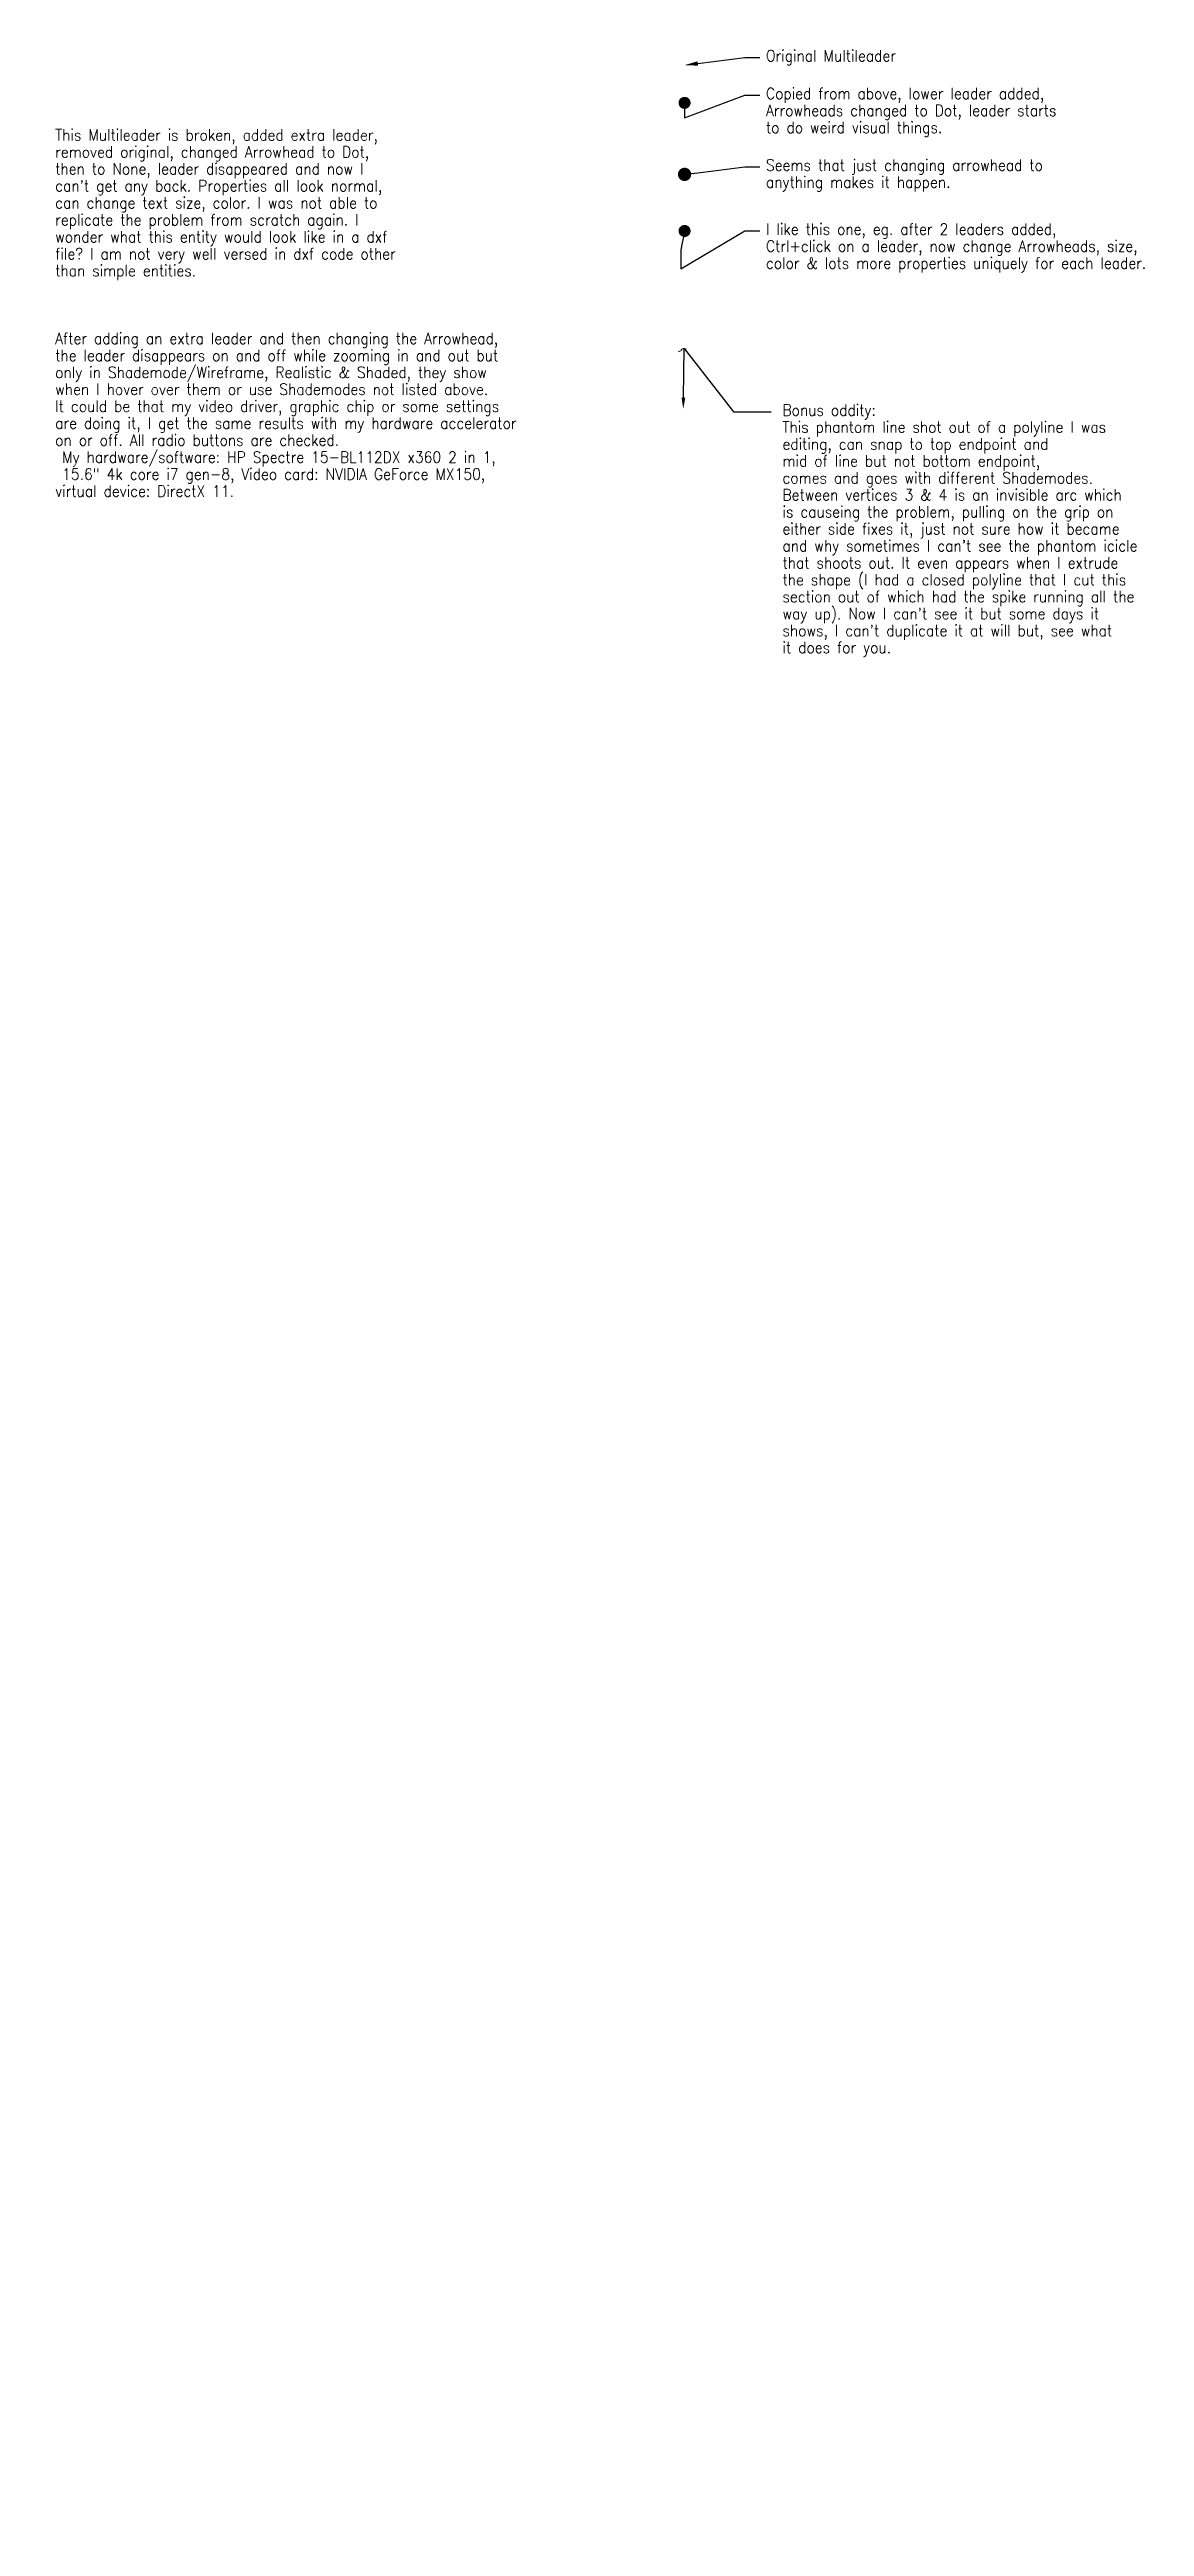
# Model space of a CAD drawing. Header units: inches. Extents: x 0 to 9, y -16.3 to 4.2.
import ezdxf
from ezdxf import colors
from ezdxf.entities.mleader import LeaderData, LeaderLine
from ezdxf.math import Vec2, Vec3

# ---------------------------------------------------------------- set-up
doc = ezdxf.new("R2010")
doc.units = ezdxf.units.IN
doc.header["$LTSCALE"] = 0.5
doc.header["$MEASUREMENT"] = 0
doc.layers.add('Colette', color=211, linetype='Continuous', lineweight=9)
doc.layers.add('Text', color=7, linetype='Continuous')
doc.styles.add('Simplex.9', font='SIMPLEX', dxfattribs={"width": 0.9})
doc.styles.get("Standard").update_dxf_attribs({"font": 'romans.shx', "width": 0.9})

# ---------------------------------------------------------------- blocks, each defined once
blk = doc.blocks.new('_Dot')
at = {"color": 0, "linetype": 'ByBlock', "lineweight": -2}
blk.add_line((-0.5, 0), (-1, 0), dxfattribs=at)
at = {"color": 0, "linetype": 'ByBlock', "const_width": 0.5}
blk.add_lwpolyline([(-0.25, 0, 1), (0.25, 0, 1)], format="xyb", close=True, dxfattribs=at)

msp = doc.modelspace()

# ---------------------------------------------------------------- linework, layer by layer
at = {"layer": 'Colette'}
msp.add_lwpolyline([(5.167, 1.721, 0.372704), (5.191, 1.731, -0.396), (5.216, 1.743, 0.00008), (5.216, 1.743, 0.138286), (5.232, 1.74)], format="xyb", dxfattribs=at)

# ---------------------------------------------------------------- leaders
ml = msp.add_multileader_mtext('Standard')
ml.set_content("Bonus oddity:\\PThis phantom line shot out of a polyline I was\\Pediting, can snap to top endpoint and\\Pmid of line but not bottom endpoint,\\Pcomes and goes with different Shademodes.\\PBetween vertices 3 & 4 is an invisible arc which\\Pis causeing the problem, pulling on the grip on\\Peither side fixes it, just not sure how it became\\Pand why sometimes I can't see the phantom icicle\\Pthat shoots out. It even appears when I extrude\\Pthe shape (I had a closed polyline that I cut this\\Psection out of which had the spike running all the\\Pway up). Now I can't see it but some days it\\Pshows, I can't duplicate it at will but, see what\\Pit does for you.", color=256)
ml.set_leader_properties()
ml.build(insert=Vec2(0, 0))
ml.multileader.update_dxf_attribs({"text_right_attachment_type": 6, "dogleg_length": 0.36, "arrow_head_size": 0.0938})
ctx = ml.context
ctx.base_point, ctx.char_height, ctx.arrow_head_size, ctx.landing_gap_size, ctx.plane_origin = Vec3(5.938, 1.219), 0.09375, 0.0938, 0.0938, Vec3(8.625, 1.906)
ctx.right_attachment = 6
notes = []
notes.append((ctx, [(0, (1, 1, 0), (5.625, 1.219), (1, 0), 0.313, [(0, [(5.208, 1.243), (5.216, 1.743)], 0, [])])]))
ctx.mtext.insert, ctx.mtext.line_spacing_factor, ctx.mtext.line_spacing_style, ctx.mtext.flow_direction = Vec3(6.031, 1.281), 0.9, 2, 5
at = {"layer": 'Text'}
ml = msp.add_multileader_mtext('Standard', dxfattribs=at)
ml.set_content('Original Multileader', color=256, style='Simplex.9')
ml.set_leader_properties()
ml.build(insert=Vec2(0, 0))
ml.multileader.update_dxf_attribs({"dogleg_length": 0.15, "arrow_head_size": 0.11})
ctx = ml.context
ctx.base_point, ctx.char_height, ctx.arrow_head_size, ctx.landing_gap_size, ctx.plane_origin = Vec3(5.844, 4.156), 0.09375, 0.11, 0.05, Vec3(7.284, 4.479)
notes.append((ctx, [(0, (1, 1, 0), (5.719, 4.156), (1, 0), 0.125, [(0, [(5.219, 4.094)], 0, [])])]))
ctx.mtext.insert, ctx.mtext.line_spacing_factor, ctx.mtext.line_spacing_style, ctx.mtext.flow_direction = Vec3(5.894, 4.219), 0.9, 2, 5
ml = msp.add_multileader_mtext('Standard', dxfattribs=at)
ml.set_content('Copied from above, lower leader added,\\PArrowheads changed to Dot, leader starts \\Pto do weird visual things.', color=256, style='Simplex.9')
ml.set_leader_properties()
ml.set_arrow_properties(name='DOT')
ml.build(insert=Vec2(0, 0))
ml.multileader.update_dxf_attribs({"dogleg_length": 0.15, "arrow_head_size": 0.1})
ctx = ml.context
ctx.base_point, ctx.char_height, ctx.arrow_head_size, ctx.landing_gap_size, ctx.plane_origin = Vec3(5.844, 3.844), 0.09375, 0.1, 0.05, Vec3(7.284, 4.166)
notes.append((ctx, [(0, (1, 1, 0), (5.719, 3.844), (1, 0), 0.125, [(1, [(5.219, 3.781), (5.219, 3.656)], 0, [])])]))
ctx.mtext.insert, ctx.mtext.line_spacing_factor, ctx.mtext.line_spacing_style, ctx.mtext.flow_direction = Vec3(5.894, 3.906), 0.9, 2, 5
at = {"layer": 'Text', "color": 2}
ml = msp.add_multileader_mtext('Standard', dxfattribs=at)
ml.set_content("This Multileader is broken, added extra leader,\\Premoved original, changed Arrowhead to Dot,\\Pthen to None, leader disappeared and now I\\Pcan't get any back. Properties all look normal,\\Pcan change text size, color. I was not able to\\Preplicate the problem from scratch again. I\\Pwonder what this entity would look like in a dxf\\Pfile? I am not very well versed in dxf code other\\Pthan simple entities.", color=2)
ml.set_leader_properties()
ml.build(insert=Vec2(0, 0))
ml.multileader.update_dxf_attribs({"dogleg_length": 0.01, "arrow_head_size": 0.05})
ctx = ml.context
ctx.base_point, ctx.char_height, ctx.arrow_head_size, ctx.landing_gap_size, ctx.plane_origin = Vec3(-0.05, 3.5), 0.09375, 0.05, 0.05, Vec3(7.216, 8.679)
notes.append((ctx, [(0, (0, 0, 0), (0, 0), (1, 0), 1, [])]))
ctx.mtext.insert, ctx.mtext.line_spacing_factor, ctx.mtext.flow_direction = Vec3(0, 3.562), 0.9, 5
at = {"layer": 'Text'}
ml = msp.add_multileader_mtext('Standard', dxfattribs=at)
ml.set_content('Seems that just changing arrowhead to\\Panything makes it happen.', color=256, style='Simplex.9')
ml.set_leader_properties()
ml.set_arrow_properties(name='DOT')
ml.build(insert=Vec2(0, 0))
ml.multileader.update_dxf_attribs({"dogleg_length": 0.15, "arrow_head_size": 0.11})
ctx = ml.context
ctx.base_point, ctx.char_height, ctx.arrow_head_size, ctx.landing_gap_size, ctx.plane_origin = Vec3(5.844, 3.25), 0.09375, 0.11, 0.05, Vec3(7.284, 3.572)
notes.append((ctx, [(0, (1, 1, 0), (5.719, 3.25), (1, 0), 0.125, [(0, [(5.219, 3.188)], 0, [])])]))
ctx.mtext.insert, ctx.mtext.line_spacing_factor, ctx.mtext.line_spacing_style, ctx.mtext.flow_direction = Vec3(5.894, 3.312), 0.9, 2, 5
ml = msp.add_multileader_mtext('Standard', dxfattribs=at)
ml.set_content('I like this one, eg. after 2 leaders added,\\PCtrl+click on a leader, now change Arrowheads, size,\\Pcolor & lots more properties uniquely for each leader. ', color=256, style='Simplex.9')
ml.set_leader_properties()
ml.set_arrow_properties(name='DOT')
ml.build(insert=Vec2(0, 0))
ml.multileader.update_dxf_attribs({"dogleg_length": 0.15, "arrow_head_size": 0.1})
ctx = ml.context
ctx.base_point, ctx.char_height, ctx.arrow_head_size, ctx.landing_gap_size, ctx.plane_origin = Vec3(5.844, 2.719), 0.09375, 0.1, 0.05, Vec3(7.284, 3.104)
notes.append((ctx, [(0, (1, 1, 0), (5.719, 2.719), (1, 0), 0.125, [(2, [(5.219, 2.719), (5.188, 2.562), (5.188, 2.406)], 3, [])])]))
ctx.mtext.insert, ctx.mtext.line_spacing_factor, ctx.mtext.line_spacing_style, ctx.mtext.flow_direction = Vec3(5.894, 2.781), 0.9, 2, 5
for ctx, leaders in notes:
    for number, flags, end, landing, length, lines in leaders:
        leader = LeaderData()
        leader.index, (leader.has_last_leader_line, leader.has_dogleg_vector, leader.attachment_direction) = number, flags
        leader.last_leader_point, leader.dogleg_vector, leader.dogleg_length = Vec3(end), Vec3(landing), length
        for number, points, colour, breaks in lines:
            line = LeaderLine()
            line.index, line.vertices, line.color, line.breaks = number, Vec3.list(points), colors.encode_raw_color(colour), breaks
            leader.lines.append(line)
        ctx.leaders.append(leader)

# ---------------------------------------------------------------- next in the draw order: texts
at = {"layer": 'Text', "insert": (0, 1.875), "char_height": 0.09375, "attachment_point": 1, "line_spacing_factor": 0.9, "style": 'Simplex.9', "bg_fill": 2}
msp.add_mtext('After adding an extra leader and then changing the Arrowhead,\\Pthe leader disappears on and off while zooming in and out but\\Ponly in Shademode/Wireframe, Realistic & Shaded, they show\\Pwhen I hover over them or use Shademodes not listed above.\\PIt could be that my video driver, graphic chip or some settings\\Pare doing it, I get the same results with my hardware accelerator\\Pon or off. All radio buttons are checked.\\P My hardware/software: HP Spectre 15-BL112DX x360 2 in 1,\\P 15.6" 4k core i7 gen-8, Video card: NVIDIA GeForce MX150,\\Pvirtual device: DirectX 11.', dxfattribs=at)

doc.saveas('drawing.dxf')
